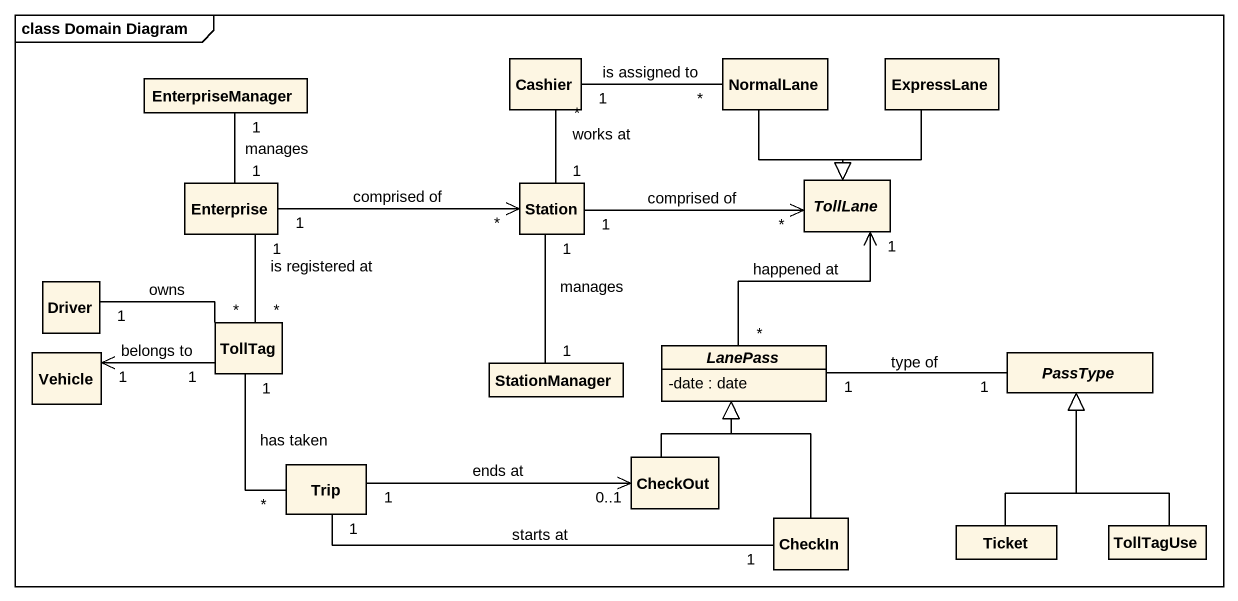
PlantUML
@startuml
mainframe class Domain Diagram
hide circle
hide empty members
skinparam classAttributeIconSize 0
class Cashier
class NormalLane
class ExpressLane
class EnterpriseManager
class Enterprise
class Station
abstract class TollLane
class Driver
class Vehicle
class TollTag
class StationManager
abstract class LanePass {
  -date : date
}
abstract class PassType
class Trip
class CheckOut
class CheckIn
class Ticket
class TollTagUse
Cashier "1" -right- "*" NormalLane : is assigned to
Cashier "*" -- "1" Station : works at
NormalLane --|> TollLane
ExpressLane --|> TollLane
EnterpriseManager "1" -- "1" Enterprise : manages
Enterprise "1" -right-> "*" Station : comprised of
Station "1" -right-> "*" TollLane : comprised of
Driver "1" -right- "*" TollTag : owns
TollTag "*" -up- "1" Enterprise : is registered at
TollTag "1" -left-> "1" Vehicle : belongs to
TollTag "1" -- "*" Trip : has taken
StationManager "1" -up- "1" Station : manages
LanePass "*" -up-> "1" TollLane : happened at
LanePass "1" -right- "1" PassType : type of
Trip "1" -right-> "0..1" CheckOut : ends at
Trip "1" -right- "1" CheckIn : starts at
CheckOut -up-|> LanePass
CheckIn -up-|> LanePass
Ticket -up-|> PassType
TollTagUse -up-|> PassType
@enduml
